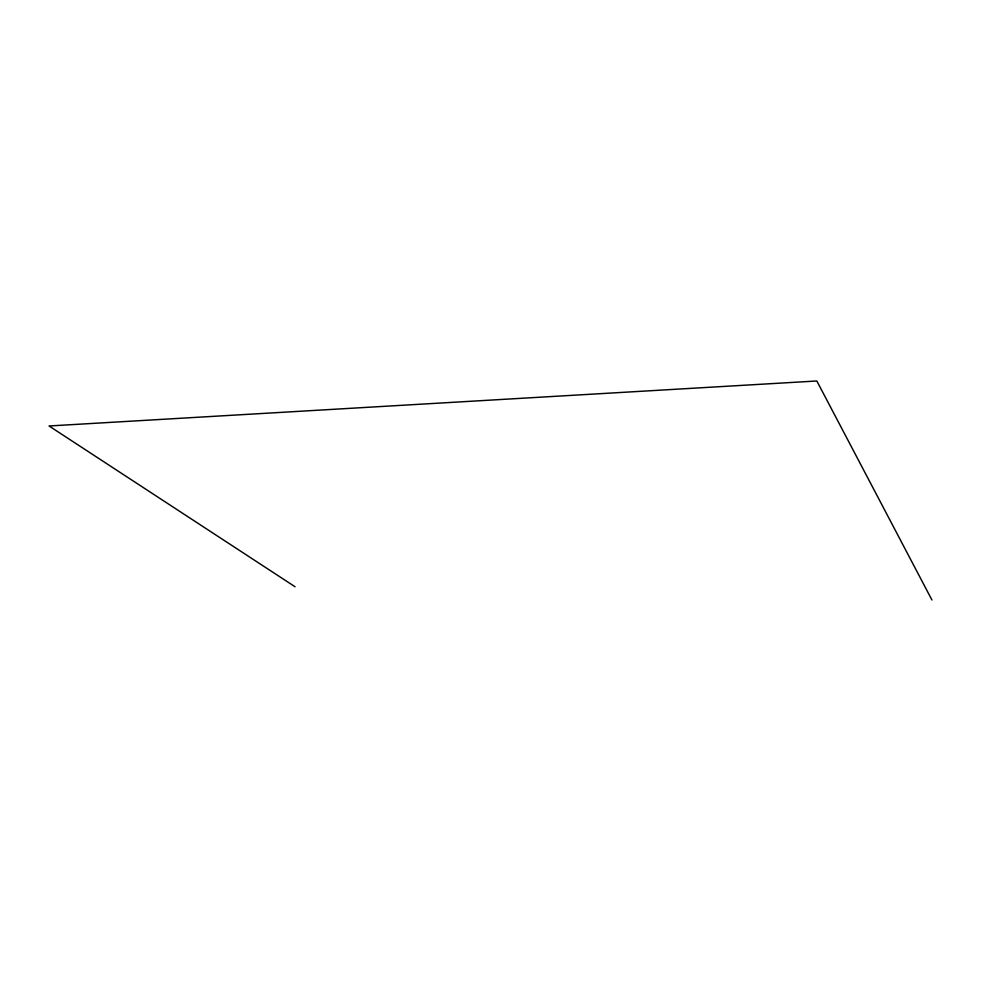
<?xml version="1.0" encoding="UTF-8"?>
<svg xmlns="http://www.w3.org/2000/svg" width="981" height="981" viewBox="0 0 981 981"><rect width="100%" height="100%" fill="white"/><g stroke="black" fill="none" stroke-linecap="round" stroke-linejoin="round"><path stroke-width="1.47" d="M295.073 586.761L49.05 425.975L816.83 380.984L931.95 600.016"/></g></svg>
